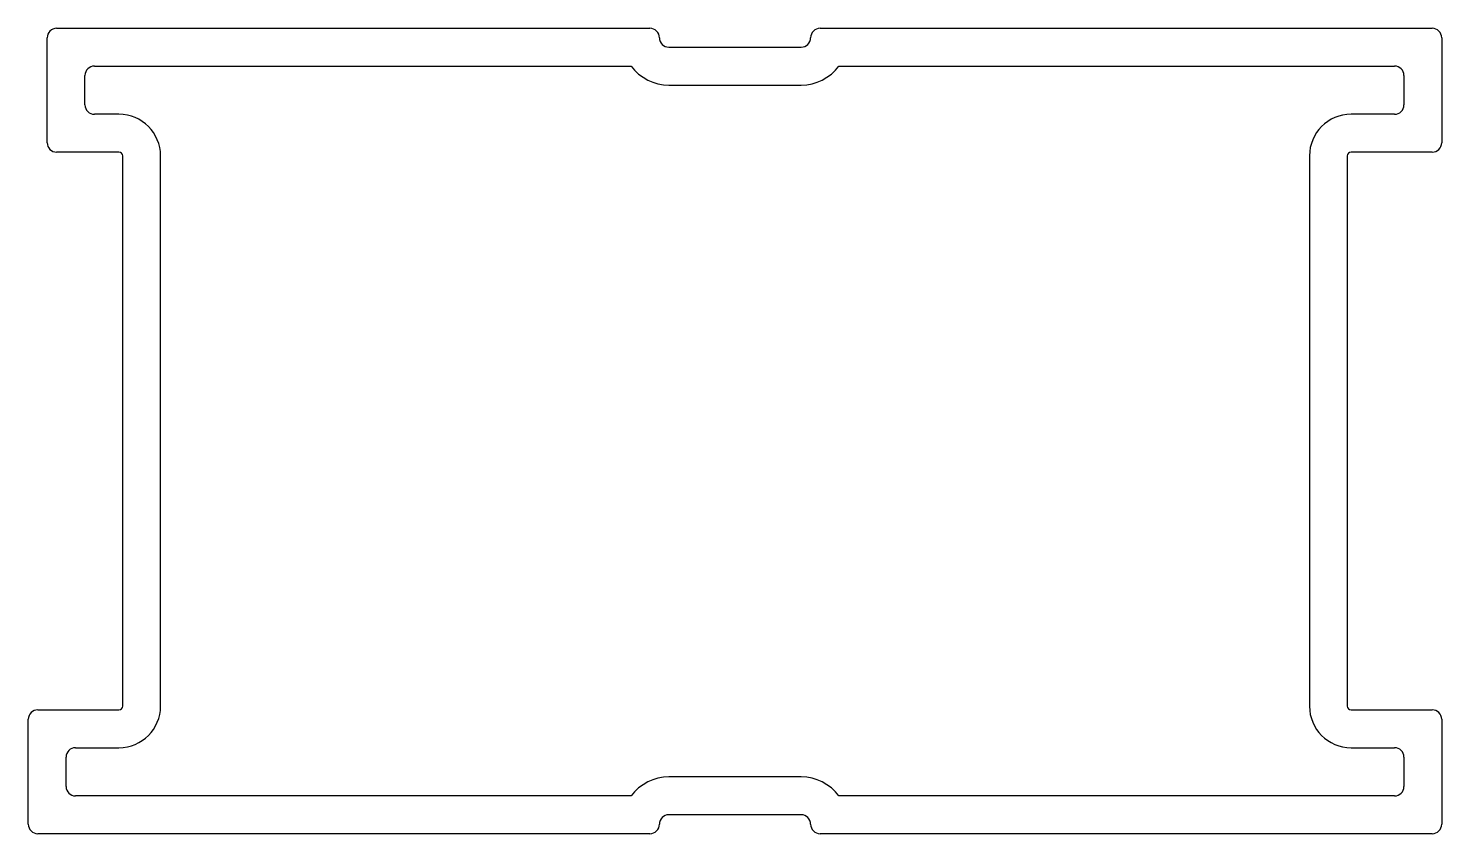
# Model space of a CAD drawing. Extents: x 1710.9 to 1785.7, y 2222.5 to 2265.1.
import ezdxf

# ---------------------------------------------------------------- set-up
doc = ezdxf.new("R2010")
doc.units = 0
doc.layers.get('0').update_dxf_attribs({"linetype": 'CONTINUOUS'})

msp = doc.modelspace()

# ---------------------------------------------------------------- linework, layer by layer
for p, q in [((1712.439, 2265.078), (1743.839, 2265.078)), ((1752.839, 2265.078), (1785.239, 2265.078)), ((1711.939, 2259.028), (1711.939, 2264.578)), ((1785.739, 2264.578), (1785.739, 2259.028)), ((1744.839, 2264.078), (1751.839, 2264.078)), ((1714.439, 2263.078), (1742.839, 2263.078)), ((1753.839, 2263.078), (1783.239, 2263.078)), ((1713.939, 2261.028), (1713.939, 2262.578)), ((1744.839, 2262.078), (1751.839, 2262.078)), ((1783.739, 2262.578), (1783.739, 2261.028)), ((1715.739, 2260.528), (1714.439, 2260.528)), ((1783.239, 2260.528), (1780.939, 2260.528)), ((1715.739, 2258.528), (1712.439, 2258.528)), ((1715.939, 2229.228), (1715.939, 2258.328)), ((1717.939, 2229.228), (1717.939, 2258.328)), ((1778.739, 2258.328), (1778.739, 2229.228)), ((1780.739, 2258.328), (1780.739, 2229.228)), ((1785.239, 2258.528), (1780.939, 2258.528)), ((1710.939, 2222.978), (1710.939, 2228.528)), ((1711.439, 2229.028), (1715.739, 2229.028)), ((1780.939, 2229.028), (1785.239, 2229.028)), ((1785.739, 2228.528), (1785.739, 2222.978)), ((1713.439, 2227.028), (1715.739, 2227.028)), ((1780.939, 2227.028), (1783.239, 2227.028)), ((1712.939, 2224.978), (1712.939, 2226.528)), ((1783.739, 2226.528), (1783.739, 2224.978)), ((1751.839, 2225.478), (1744.839, 2225.478)), ((1742.839, 2224.478), (1713.439, 2224.478)), ((1783.239, 2224.478), (1753.839, 2224.478)), ((1751.839, 2223.478), (1744.839, 2223.478)), ((1743.839, 2222.478), (1711.439, 2222.478)), ((1785.239, 2222.478), (1752.839, 2222.478))]:
    msp.add_line(p, q)
for centre, radius, start, end in [((1712.439, 2264.578), 0.5, 90, 180), ((1743.839, 2264.578), 0.5, 0, 90), ((1752.839, 2264.578), 0.5, 90, 180), ((1785.239, 2264.578), 0.5, 0, 90), ((1744.839, 2264.578), 0.5, 180, 270), ((1751.839, 2264.578), 0.5, 270, 360), ((1714.439, 2262.578), 0.5, 90, 180), ((1744.839, 2264.578), 2.5, 216.8699, 270), ((1751.839, 2264.578), 2.5, 270, 323.1301), ((1783.239, 2262.578), 0.5, 0, 90), ((1714.439, 2261.028), 0.5, 180, 270), ((1715.739, 2258.328), 2.2, 0, 90), ((1780.939, 2258.328), 2.2, 90, 180), ((1783.239, 2261.028), 0.5, 270, 360), ((1712.439, 2259.028), 0.5, 180, 270), ((1785.239, 2259.028), 0.5, 270, 360), ((1715.739, 2258.328), 0.2, 0, 90), ((1780.939, 2258.328), 0.2, 90, 180), ((1715.739, 2229.228), 2.2, 270, 360), ((1715.739, 2229.228), 0.2, 270, 360), ((1780.939, 2229.228), 2.2, 180, 270), ((1780.939, 2229.228), 0.2, 180, 270), ((1711.439, 2228.528), 0.5, 90, 180), ((1785.239, 2228.528), 0.5, 0, 90), ((1713.439, 2226.528), 0.5, 90, 180), ((1783.239, 2226.528), 0.5, 0, 90), ((1744.839, 2222.978), 2.5, 90, 143.1301), ((1751.839, 2222.978), 2.5, 36.8699, 90), ((1713.439, 2224.978), 0.5, 180, 270), ((1783.239, 2224.978), 0.5, 270, 0), ((1744.839, 2222.978), 0.5, 90, 180), ((1751.839, 2222.978), 0.5, 0, 90), ((1711.439, 2222.978), 0.5, 180, 270), ((1743.839, 2222.978), 0.5, 270, 360), ((1752.839, 2222.978), 0.5, 180, 270), ((1785.239, 2222.978), 0.5, 270, 0)]:
    msp.add_arc(centre, radius, start, end)

doc.saveas('drawing.dxf')
